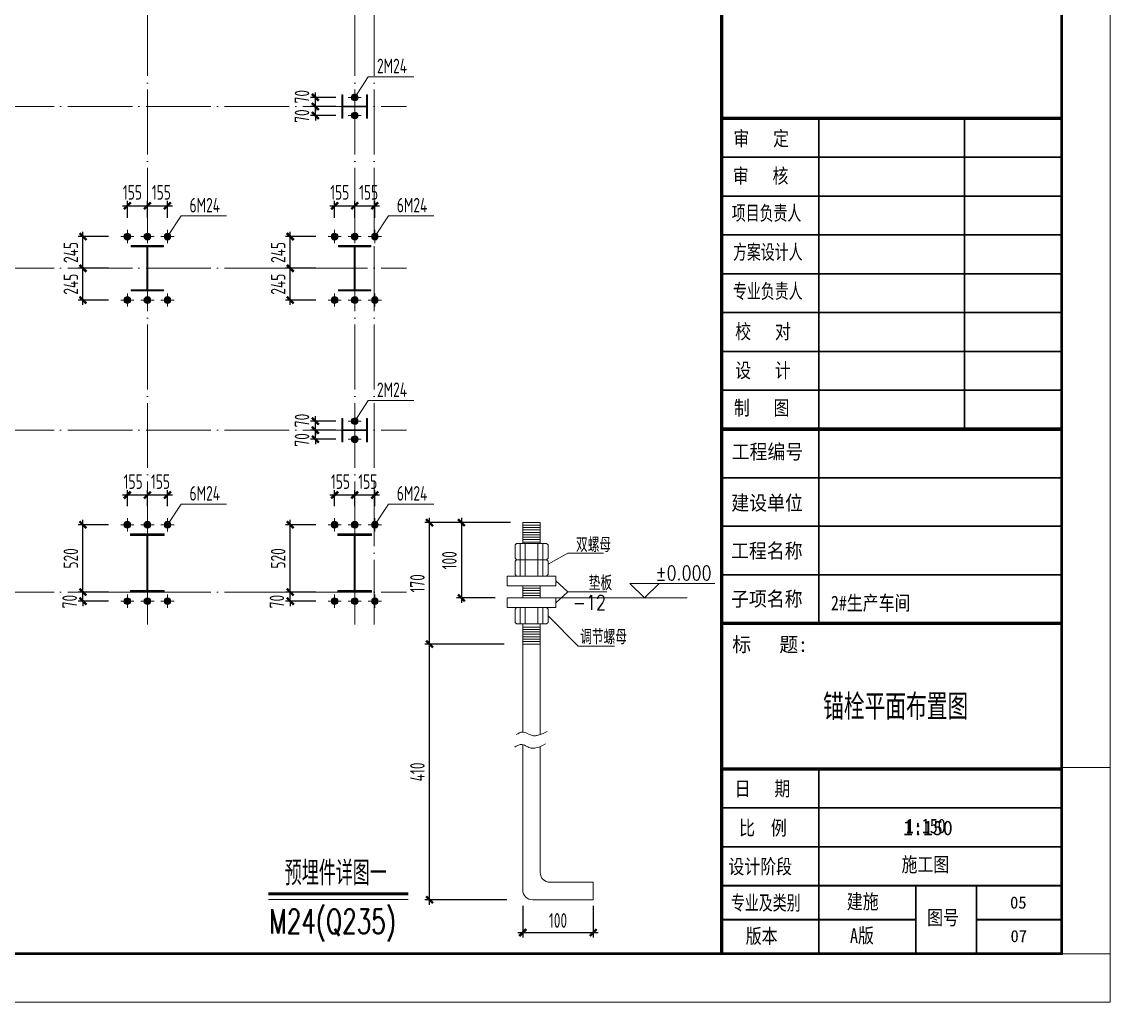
# Model space of a CAD drawing. Header units: millimetres. Extents: x 19781 to 898973, y -947928 to -267362.
# Drawn here: x 392087 to 425693, y -384690 to -354408 of the extents above; entities that cross this region are included whole.
import ezdxf
from ezdxf.enums import TextEntityAlignment as Align

# ---------------------------------------------------------------- set-up
doc = ezdxf.new("R2010")
doc.units = ezdxf.units.MM
doc.header["$LTSCALE"] = 100
doc.header["$PDSIZE"] = -5
doc.linetypes.add('CENTERX2', pattern=[101.599999, 63.5, -12.7, 12.7, -12.7])
doc.linetypes.add('DOTE', pattern=[2.42, 2, -0.2, 0.02, -0.2])
doc.layers.get('0').update_dxf_attribs({"lineweight": 18})
doc.layers.get('Defpoints').update_dxf_attribs({"lineweight": 18})
for name, color, linetype, lineweight in [('10', 7, 'Continuous', 18), ('11000', 4, 'Continuous', 18), ('5图框', 7, 'Continuous', 18), ('BORDER', 7, 'Continuous', 18), ('BZ_标准图框', 7, 'Continuous', 18), ('DIM', 3, 'Continuous', 18), ('DOTE', 1, 'DOTE', 18), ('PUB_DIM', 3, 'Continuous', 18), ('PUB_TEXT', 7, 'Continuous', 18), ('PUB_TITLE', 4, 'Continuous', 18), ('TK(图框线)', 45, 'Continuous', 18), ('图文说明基线', 251, 'Continuous', 18), ('尺寸', 3, 'Continuous', 18), ('数字', 3, 'Continuous', 20), ('轴线', 1, 'CENTERX2', 13), ('钢柱', 4, 'Continuous', 20)]:
    doc.layers.add(name, color=color, linetype=linetype, lineweight=lineweight)
doc.layers.add('VHSoft_barcode', color=7, linetype='Continuous', lineweight=18, plot=False)
doc.styles.add('-宋体', font='')
doc.styles.add('HT', font='', dxfattribs={"width": 0.8})
doc.styles.add('hztxt', font='txt.shx', dxfattribs={"width": 0.7, "bigfont": 'hztxt.shx'})
doc.styles.add('TSSD_REIN', font='tssdeng.shx', dxfattribs={"width": 0.7, "bigfont": 'hztxt.shx'})
doc.styles.get('-宋体').set_extended_font_data('宋体')
doc.styles.get('HT').set_extended_font_data('宋体')
doc.dimstyles.new('TSSD_100_100', dxfattribs={"dimtxt": 300, "dimasz": 100, "dimexe": 100, "dimexo": 250, "dimgap": 100, "dimtad": 1, "dimdec": 0, "dimzin": 0, "dimdsep": 46, "dimtxsty": 'TSSD_REIN', "dimblk": 'ARCHTICK', "dimcen": 0, "dimdle": 100, "dimclrt": 7, "dimadec": 0, "dimazin": 0, "dimtfac": 1, "dimtdec": 0, "dimtix": 1, "dimtmove": 2, "dimatfit": 3, "dimfxl": 1, "dimtolj": 1, "dimtzin": 0, "dimarcsym": 0})
pattern_1 = [(45, (0, 0), (-28.2842712, 28.2842712), []), (45, (0, 10), (-28.2842712, 28.2842712), [])]

# ---------------------------------------------------------------- blocks, each defined once
blk = doc.blocks.new('_ArchTick_0')
at = {"color": 0, "linetype": 'ByBlock'}
blk.add_lwpolyline([(-0.71, -0.71, 0.5, 0.5, 0), (0.71, 0.71, 0.5, 0.5, 0)], format="xyseb", dxfattribs=at)
blk = doc.blocks.new('*X401')
at = {"layer": 'DIM', "color": 0, "lineweight": -2, "ltscale": 100, "transparency": 16777216}
for p, q in [((395346, -369364), (395346, -368874)), ((395966, -369364), (395966, -368874)), ((395196, -369024), (396116, -369024))]:
    blk.add_line(p, q, dxfattribs=at)
at = {"layer": 'DIM', "color": 0, "lineweight": -2, "ltscale": 100, "transparency": 16777216, "xscale": 150, "yscale": 150, "zscale": 150, "rotation": 180}
blk.add_blockref('_ArchTick_0', (395346, -369024), dxfattribs=at)
at = {"layer": 'DIM', "color": 0, "lineweight": -2, "ltscale": 100, "transparency": 16777216, "xscale": 150, "yscale": 150, "zscale": 150}
blk.add_blockref('_ArchTick_0', (395966, -369024), dxfattribs=at)
at = {"layer": 'DIM', "color": 7, "ltscale": 100, "transparency": 16777216, "insert": (395526, -368611), "char_height": 450, "width": 2295, "attachment_point": 5, "style": 'TSSD_REIN'}
blk.add_mtext('155', dxfattribs=at)
blk = doc.blocks.new('_ARCHTICK')
at = {"color": 0, "linetype": 'ByBlock', "const_width": 0.5}
blk.add_lwpolyline([(-0.5, -0.5), (0.5, 0.5)], dxfattribs=at)
blk = doc.blocks.new('*X402')
at = {"layer": 'DIM', "color": 0, "lineweight": -2, "ltscale": 100, "transparency": 16777216}
for p, q in [((395966, -369364), (395966, -368874)), ((396586, -369364), (396586, -368874)), ((395816, -369024), (396736, -369024))]:
    blk.add_line(p, q, dxfattribs=at)
at = {"layer": 'DIM', "color": 0, "lineweight": -2, "ltscale": 100, "transparency": 16777216, "xscale": 150, "yscale": 150, "zscale": 150, "rotation": 180}
blk.add_blockref('_ArchTick_0', (395966, -369024), dxfattribs=at)
at = {"layer": 'DIM', "color": 0, "lineweight": -2, "ltscale": 100, "transparency": 16777216, "xscale": 150, "yscale": 150, "zscale": 150}
blk.add_blockref('_ArchTick_0', (396586, -369024), dxfattribs=at)
at = {"layer": 'DIM', "color": 7, "ltscale": 100, "transparency": 16777216, "insert": (396369, -368611), "char_height": 450, "width": 2295, "attachment_point": 5, "style": 'TSSD_REIN'}
blk.add_mtext('155', dxfattribs=at)
blk = doc.blocks.new('*X403')
at = {"layer": 'DIM', "color": 0, "lineweight": -2, "ltscale": 100, "transparency": 16777216}
for p, q in [((394767, -369943), (393827, -369943)), ((393977, -372173), (393977, -369793)), ((394767, -372023), (393827, -372023))]:
    blk.add_line(p, q, dxfattribs=at)
at = {"layer": 'DIM', "color": 0, "lineweight": -2, "ltscale": 100, "transparency": 16777216, "xscale": 150, "yscale": 150, "zscale": 150}
for p, rotation in [((393977, -369943), 90), ((393977, -372023), 270)]:
    blk.add_blockref('_ArchTick_0', p, dxfattribs=dict(at, rotation=rotation))
at = {"layer": 'DIM', "color": 7, "ltscale": 100, "transparency": 16777216, "insert": (393602, -370983), "char_height": 450, "width": 2430, "attachment_point": 5, "rotation": 90, "style": 'TSSD_REIN'}
blk.add_mtext('520', dxfattribs=at)
blk = doc.blocks.new('*X404')
at = {"layer": 'DIM', "color": 0, "lineweight": -2, "ltscale": 100, "transparency": 16777216}
for p, q in [((393977, -372023), (393977, -371873)), ((394767, -372023), (393827, -372023)), ((394767, -372303), (393827, -372303)), ((393977, -372303), (393977, -372023)), ((393977, -372303), (393977, -372453))]:
    blk.add_line(p, q, dxfattribs=at)
at = {"layer": 'DIM', "color": 0, "lineweight": -2, "ltscale": 100, "transparency": 16777216, "xscale": 150, "yscale": 150, "zscale": 150}
for p, rotation in [((393977, -372023), 270), ((393977, -372303), 90)]:
    blk.add_blockref('_ArchTick_0', p, dxfattribs=dict(at, rotation=rotation))
at = {"layer": 'DIM', "color": 7, "ltscale": 100, "transparency": 16777216, "insert": (393565, -372315), "char_height": 450, "width": 1530, "attachment_point": 5, "rotation": 90, "style": 'TSSD_REIN'}
blk.add_mtext('70', dxfattribs=at)
blk = doc.blocks.new('*X413')
at = {"layer": 'DIM', "color": 0, "lineweight": -2, "ltscale": 100, "transparency": 16777216}
for p, q in [((401746, -369364), (401746, -368874)), ((402366, -369364), (402366, -368874)), ((401596, -369024), (402516, -369024))]:
    blk.add_line(p, q, dxfattribs=at)
at = {"layer": 'DIM', "color": 0, "lineweight": -2, "ltscale": 100, "transparency": 16777216, "xscale": 150, "yscale": 150, "zscale": 150, "rotation": 180}
blk.add_blockref('_ArchTick_0', (401746, -369024), dxfattribs=at)
at = {"layer": 'DIM', "color": 0, "lineweight": -2, "ltscale": 100, "transparency": 16777216, "xscale": 150, "yscale": 150, "zscale": 150}
blk.add_blockref('_ArchTick_0', (402366, -369024), dxfattribs=at)
at = {"layer": 'DIM', "color": 7, "ltscale": 100, "transparency": 16777216, "insert": (401926, -368611), "char_height": 450, "width": 2295, "attachment_point": 5, "style": 'TSSD_REIN'}
blk.add_mtext('155', dxfattribs=at)
blk = doc.blocks.new('*X414')
at = {"layer": 'DIM', "color": 0, "lineweight": -2, "ltscale": 100, "transparency": 16777216}
for p, q in [((402366, -369364), (402366, -368874)), ((402986, -369364), (402986, -368874)), ((402216, -369024), (403136, -369024))]:
    blk.add_line(p, q, dxfattribs=at)
at = {"layer": 'DIM', "color": 0, "lineweight": -2, "ltscale": 100, "transparency": 16777216, "xscale": 150, "yscale": 150, "zscale": 150, "rotation": 180}
blk.add_blockref('_ArchTick_0', (402366, -369024), dxfattribs=at)
at = {"layer": 'DIM', "color": 0, "lineweight": -2, "ltscale": 100, "transparency": 16777216, "xscale": 150, "yscale": 150, "zscale": 150}
blk.add_blockref('_ArchTick_0', (402986, -369024), dxfattribs=at)
at = {"layer": 'DIM', "color": 7, "ltscale": 100, "transparency": 16777216, "insert": (402769, -368611), "char_height": 450, "width": 2295, "attachment_point": 5, "style": 'TSSD_REIN'}
blk.add_mtext('155', dxfattribs=at)
blk = doc.blocks.new('*X415')
at = {"layer": 'DIM', "color": 0, "lineweight": -2, "ltscale": 100, "transparency": 16777216}
for p, q in [((401167, -369943), (400227, -369943)), ((400377, -372173), (400377, -369793)), ((401167, -372023), (400227, -372023))]:
    blk.add_line(p, q, dxfattribs=at)
at = {"layer": 'DIM', "color": 0, "lineweight": -2, "ltscale": 100, "transparency": 16777216, "xscale": 150, "yscale": 150, "zscale": 150}
for p, rotation in [((400377, -369943), 90), ((400377, -372023), 270)]:
    blk.add_blockref('_ArchTick_0', p, dxfattribs=dict(at, rotation=rotation))
at = {"layer": 'DIM', "color": 7, "ltscale": 100, "transparency": 16777216, "insert": (400002, -370983), "char_height": 450, "width": 2430, "attachment_point": 5, "rotation": 90, "style": 'TSSD_REIN'}
blk.add_mtext('520', dxfattribs=at)
blk = doc.blocks.new('*X416')
at = {"layer": 'DIM', "color": 0, "lineweight": -2, "ltscale": 100, "transparency": 16777216}
for p, q in [((400377, -372023), (400377, -371873)), ((401167, -372023), (400227, -372023)), ((401167, -372303), (400227, -372303)), ((400377, -372303), (400377, -372023)), ((400377, -372303), (400377, -372453))]:
    blk.add_line(p, q, dxfattribs=at)
at = {"layer": 'DIM', "color": 0, "lineweight": -2, "ltscale": 100, "transparency": 16777216, "xscale": 150, "yscale": 150, "zscale": 150}
for p, rotation in [((400377, -372023), 270), ((400377, -372303), 90)]:
    blk.add_blockref('_ArchTick_0', p, dxfattribs=dict(at, rotation=rotation))
at = {"layer": 'DIM', "color": 7, "ltscale": 100, "transparency": 16777216, "insert": (399965, -372315), "char_height": 450, "width": 1530, "attachment_point": 5, "rotation": 90, "style": 'TSSD_REIN'}
blk.add_mtext('70', dxfattribs=at)
blk = doc.blocks.new('*X429')
at = {"layer": 'DIM', "color": 0, "lineweight": -2, "ltscale": 100, "transparency": 16777216}
for p, q in [((401787, -356743), (401001, -356743)), ((401151, -356743), (401151, -356593)), ((401151, -357023), (401151, -356743)), ((401787, -357023), (401001, -357023)), ((401151, -357023), (401151, -357173))]:
    blk.add_line(p, q, dxfattribs=at)
at = {"layer": 'DIM', "color": 0, "lineweight": -2, "ltscale": 100, "transparency": 16777216, "xscale": 150, "yscale": 150, "zscale": 150}
for p, rotation in [((401151, -356743), 270), ((401151, -357023), 90)]:
    blk.add_blockref('_ArchTick_0', p, dxfattribs=dict(at, rotation=rotation))
at = {"layer": 'DIM', "color": 7, "ltscale": 100, "transparency": 16777216, "insert": (400739, -356722), "char_height": 450, "width": 1530, "attachment_point": 5, "rotation": 90, "style": 'TSSD_REIN'}
blk.add_mtext('70', dxfattribs=at)
blk = doc.blocks.new('*X430')
at = {"layer": 'DIM', "color": 0, "lineweight": -2, "ltscale": 100, "transparency": 16777216}
for p, q in [((401151, -357023), (401151, -356873)), ((401787, -357023), (401001, -357023)), ((401151, -357303), (401151, -357023)), ((401787, -357303), (401001, -357303)), ((401151, -357303), (401151, -357453))]:
    blk.add_line(p, q, dxfattribs=at)
at = {"layer": 'DIM', "color": 0, "lineweight": -2, "ltscale": 100, "transparency": 16777216, "xscale": 150, "yscale": 150, "zscale": 150}
for p, rotation in [((401151, -357023), 270), ((401151, -357303), 90)]:
    blk.add_blockref('_ArchTick_0', p, dxfattribs=dict(at, rotation=rotation))
at = {"layer": 'DIM', "color": 7, "ltscale": 100, "transparency": 16777216, "insert": (400739, -357322), "char_height": 450, "width": 1530, "attachment_point": 5, "rotation": 90, "style": 'TSSD_REIN'}
blk.add_mtext('70', dxfattribs=at)
blk = doc.blocks.new('*X431')
at = {"layer": 'DIM', "color": 0, "lineweight": -2, "ltscale": 100, "transparency": 16777216}
for p, q in [((401151, -366743), (401151, -366593)), ((401787, -366743), (401001, -366743)), ((401151, -367023), (401151, -366743)), ((401787, -367023), (401001, -367023)), ((401151, -367023), (401151, -367173))]:
    blk.add_line(p, q, dxfattribs=at)
at = {"layer": 'DIM', "color": 0, "lineweight": -2, "ltscale": 100, "transparency": 16777216, "xscale": 150, "yscale": 150, "zscale": 150}
for p, rotation in [((401151, -366743), 270), ((401151, -367023), 90)]:
    blk.add_blockref('_ArchTick_0', p, dxfattribs=dict(at, rotation=rotation))
at = {"layer": 'DIM', "color": 7, "ltscale": 100, "transparency": 16777216, "insert": (400739, -366722), "char_height": 450, "width": 1530, "attachment_point": 5, "rotation": 90, "style": 'TSSD_REIN'}
blk.add_mtext('70', dxfattribs=at)
blk = doc.blocks.new('*X432')
at = {"layer": 'DIM', "color": 0, "lineweight": -2, "ltscale": 100, "transparency": 16777216}
for p, q in [((401151, -367023), (401151, -366873)), ((401787, -367023), (401001, -367023)), ((401787, -367303), (401001, -367303)), ((401151, -367303), (401151, -367023)), ((401151, -367303), (401151, -367453))]:
    blk.add_line(p, q, dxfattribs=at)
at = {"layer": 'DIM', "color": 0, "lineweight": -2, "ltscale": 100, "transparency": 16777216, "xscale": 150, "yscale": 150, "zscale": 150}
for p, rotation in [((401151, -367023), 270), ((401151, -367303), 90)]:
    blk.add_blockref('_ArchTick_0', p, dxfattribs=dict(at, rotation=rotation))
at = {"layer": 'DIM', "color": 7, "ltscale": 100, "transparency": 16777216, "insert": (400739, -367322), "char_height": 450, "width": 1530, "attachment_point": 5, "rotation": 90, "style": 'TSSD_REIN'}
blk.add_mtext('70', dxfattribs=at)
blk = doc.blocks.new('*X682')
at = {"layer": 'DIM', "color": 0, "lineweight": -2, "ltscale": 100, "transparency": 16777216}
for p, q in [((395196, -360091), (396116, -360091)), ((395346, -360464), (395346, -359941)), ((395966, -360464), (395966, -359941))]:
    blk.add_line(p, q, dxfattribs=at)
at = {"layer": 'DIM', "color": 0, "lineweight": -2, "ltscale": 100, "transparency": 16777216, "xscale": 150, "yscale": 150, "zscale": 150, "rotation": 180}
blk.add_blockref('_ArchTick_0', (395346, -360091), dxfattribs=at)
at = {"layer": 'DIM', "color": 0, "lineweight": -2, "ltscale": 100, "transparency": 16777216, "xscale": 150, "yscale": 150, "zscale": 150}
blk.add_blockref('_ArchTick_0', (395966, -360091), dxfattribs=at)
at = {"layer": 'DIM', "color": 7, "ltscale": 100, "transparency": 16777216, "insert": (395503, -359678), "char_height": 450, "width": 2295, "attachment_point": 5, "style": 'TSSD_REIN'}
blk.add_mtext('155', dxfattribs=at)
blk = doc.blocks.new('*X683')
at = {"layer": 'DIM', "color": 0, "lineweight": -2, "ltscale": 100, "transparency": 16777216}
for p, q in [((395816, -360091), (396736, -360091)), ((395966, -360464), (395966, -359941)), ((396586, -360464), (396586, -359941))]:
    blk.add_line(p, q, dxfattribs=at)
at = {"layer": 'DIM', "color": 0, "lineweight": -2, "ltscale": 100, "transparency": 16777216, "xscale": 150, "yscale": 150, "zscale": 150, "rotation": 180}
blk.add_blockref('_ArchTick_0', (395966, -360091), dxfattribs=at)
at = {"layer": 'DIM', "color": 0, "lineweight": -2, "ltscale": 100, "transparency": 16777216, "xscale": 150, "yscale": 150, "zscale": 150}
blk.add_blockref('_ArchTick_0', (396586, -360091), dxfattribs=at)
at = {"layer": 'DIM', "color": 7, "ltscale": 100, "transparency": 16777216, "insert": (396396, -359678), "char_height": 450, "width": 2295, "attachment_point": 5, "style": 'TSSD_REIN'}
blk.add_mtext('155', dxfattribs=at)
blk = doc.blocks.new('*X684')
at = {"layer": 'DIM', "color": 0, "lineweight": -2, "ltscale": 100, "transparency": 16777216}
for p, q in [((393977, -363153), (393977, -361873)), ((394767, -362023), (393827, -362023)), ((394767, -363003), (393827, -363003))]:
    blk.add_line(p, q, dxfattribs=at)
at = {"layer": 'DIM', "color": 0, "lineweight": -2, "ltscale": 100, "transparency": 16777216, "xscale": 150, "yscale": 150, "zscale": 150}
for p, rotation in [((393977, -362023), 90), ((393977, -363003), 270)]:
    blk.add_blockref('_ArchTick_0', p, dxfattribs=dict(at, rotation=rotation))
at = {"layer": 'DIM', "color": 7, "ltscale": 100, "transparency": 16777216, "insert": (393602, -362513), "char_height": 450, "width": 2430, "attachment_point": 5, "rotation": 90, "style": 'TSSD_REIN'}
blk.add_mtext('245', dxfattribs=at)
blk = doc.blocks.new('*X685')
at = {"layer": 'DIM', "color": 0, "lineweight": -2, "ltscale": 100, "transparency": 16777216}
for p, q in [((393977, -362173), (393977, -360893)), ((394767, -361043), (393827, -361043)), ((394767, -362023), (393827, -362023))]:
    blk.add_line(p, q, dxfattribs=at)
at = {"layer": 'DIM', "color": 0, "lineweight": -2, "ltscale": 100, "transparency": 16777216, "xscale": 150, "yscale": 150, "zscale": 150}
for p, rotation in [((393977, -361043), 90), ((393977, -362023), 270)]:
    blk.add_blockref('_ArchTick_0', p, dxfattribs=dict(at, rotation=rotation))
at = {"layer": 'DIM', "color": 7, "ltscale": 100, "transparency": 16777216, "insert": (393602, -361533), "char_height": 450, "width": 2430, "attachment_point": 5, "rotation": 90, "style": 'TSSD_REIN'}
blk.add_mtext('245', dxfattribs=at)
blk = doc.blocks.new('*X690')
at = {"layer": 'DIM', "color": 0, "lineweight": -2, "ltscale": 100, "transparency": 16777216}
for p, q in [((401596, -360091), (402516, -360091)), ((401746, -360464), (401746, -359941)), ((402366, -360464), (402366, -359941))]:
    blk.add_line(p, q, dxfattribs=at)
at = {"layer": 'DIM', "color": 0, "lineweight": -2, "ltscale": 100, "transparency": 16777216, "xscale": 150, "yscale": 150, "zscale": 150, "rotation": 180}
blk.add_blockref('_ArchTick_0', (401746, -360091), dxfattribs=at)
at = {"layer": 'DIM', "color": 0, "lineweight": -2, "ltscale": 100, "transparency": 16777216, "xscale": 150, "yscale": 150, "zscale": 150}
blk.add_blockref('_ArchTick_0', (402366, -360091), dxfattribs=at)
at = {"layer": 'DIM', "color": 7, "ltscale": 100, "transparency": 16777216, "insert": (401903, -359678), "char_height": 450, "width": 2295, "attachment_point": 5, "style": 'TSSD_REIN'}
blk.add_mtext('155', dxfattribs=at)
blk = doc.blocks.new('*X691')
at = {"layer": 'DIM', "color": 0, "lineweight": -2, "ltscale": 100, "transparency": 16777216}
for p, q in [((402216, -360091), (403136, -360091)), ((402366, -360464), (402366, -359941)), ((402986, -360464), (402986, -359941))]:
    blk.add_line(p, q, dxfattribs=at)
at = {"layer": 'DIM', "color": 0, "lineweight": -2, "ltscale": 100, "transparency": 16777216, "xscale": 150, "yscale": 150, "zscale": 150, "rotation": 180}
blk.add_blockref('_ArchTick_0', (402366, -360091), dxfattribs=at)
at = {"layer": 'DIM', "color": 0, "lineweight": -2, "ltscale": 100, "transparency": 16777216, "xscale": 150, "yscale": 150, "zscale": 150}
blk.add_blockref('_ArchTick_0', (402986, -360091), dxfattribs=at)
at = {"layer": 'DIM', "color": 7, "ltscale": 100, "transparency": 16777216, "insert": (402796, -359678), "char_height": 450, "width": 2295, "attachment_point": 5, "style": 'TSSD_REIN'}
blk.add_mtext('155', dxfattribs=at)
blk = doc.blocks.new('*X692')
at = {"layer": 'DIM', "color": 0, "lineweight": -2, "ltscale": 100, "transparency": 16777216}
for p, q in [((400377, -363153), (400377, -361873)), ((401167, -362023), (400227, -362023)), ((401167, -363003), (400227, -363003))]:
    blk.add_line(p, q, dxfattribs=at)
at = {"layer": 'DIM', "color": 0, "lineweight": -2, "ltscale": 100, "transparency": 16777216, "xscale": 150, "yscale": 150, "zscale": 150}
for p, rotation in [((400377, -362023), 90), ((400377, -363003), 270)]:
    blk.add_blockref('_ArchTick_0', p, dxfattribs=dict(at, rotation=rotation))
at = {"layer": 'DIM', "color": 7, "ltscale": 100, "transparency": 16777216, "insert": (400002, -362513), "char_height": 450, "width": 2430, "attachment_point": 5, "rotation": 90, "style": 'TSSD_REIN'}
blk.add_mtext('245', dxfattribs=at)
blk = doc.blocks.new('*X693')
at = {"layer": 'DIM', "color": 0, "lineweight": -2, "ltscale": 100, "transparency": 16777216}
for p, q in [((400377, -362173), (400377, -360893)), ((401167, -361043), (400227, -361043)), ((401167, -362023), (400227, -362023))]:
    blk.add_line(p, q, dxfattribs=at)
at = {"layer": 'DIM', "color": 0, "lineweight": -2, "ltscale": 100, "transparency": 16777216, "xscale": 150, "yscale": 150, "zscale": 150}
for p, rotation in [((400377, -361043), 90), ((400377, -362023), 270)]:
    blk.add_blockref('_ArchTick_0', p, dxfattribs=dict(at, rotation=rotation))
at = {"layer": 'DIM', "color": 7, "ltscale": 100, "transparency": 16777216, "insert": (400002, -361533), "char_height": 450, "width": 2430, "attachment_point": 5, "rotation": 90, "style": 'TSSD_REIN'}
blk.add_mtext('245', dxfattribs=at)
blk = doc.blocks.new('*X909')
at = {"layer": 'DIM', "color": 0, "lineweight": -2, "transparency": 16777216}
for p, q in [((406994, -369877), (405513, -369877)), ((405663, -369727), (405663, -372352)), ((406701, -372202), (405513, -372202))]:
    blk.add_line(p, q, dxfattribs=at)
at = {"layer": 'DIM', "color": 0, "lineweight": -2, "transparency": 16777216, "xscale": 150, "yscale": 150, "zscale": 150}
for p, rotation in [((405663, -369877), 90), ((405663, -372202), 270)]:
    blk.add_blockref('_ArchTick_0', p, dxfattribs=dict(at, rotation=rotation))
at = {"layer": 'DIM', "color": 7, "transparency": 16777216, "insert": (405288, -371040), "char_height": 450, "width": 2295, "attachment_point": 5, "rotation": 90, "style": 'TSSD_REIN'}
blk.add_mtext('100', dxfattribs=at)
blk = doc.blocks.new('*X910')
at = {"layer": 'DIM', "color": 0, "lineweight": -2, "transparency": 16777216}
for p, q in [((407181, -369877), (404527, -369877)), ((404677, -373777), (404677, -369727)), ((404856, -373627), (404527, -373627))]:
    blk.add_line(p, q, dxfattribs=at)
at = {"layer": 'DIM', "color": 0, "lineweight": -2, "transparency": 16777216, "xscale": 150, "yscale": 150, "zscale": 150}
for p, rotation in [((404677, -369877), 90), ((404677, -373627), 270)]:
    blk.add_blockref('_ArchTick_0', p, dxfattribs=dict(at, rotation=rotation))
at = {"layer": 'DIM', "color": 7, "transparency": 16777216, "insert": (404302, -371752), "char_height": 450, "width": 2295, "attachment_point": 5, "rotation": 90, "style": 'TSSD_REIN'}
blk.add_mtext('170', dxfattribs=at)
blk = doc.blocks.new('*X911')
at = {"layer": 'DIM', "color": 0, "lineweight": -2, "transparency": 16777216}
for p, q in [((407556, -381708), (407556, -382689)), ((409731, -381708), (409731, -382689)), ((407406, -382539), (409881, -382539))]:
    blk.add_line(p, q, dxfattribs=at)
at = {"layer": 'DIM', "color": 0, "lineweight": -2, "transparency": 16777216, "xscale": 150, "yscale": 150, "zscale": 150, "rotation": 180}
blk.add_blockref('_ArchTick_0', (407556, -382539), dxfattribs=at)
at = {"layer": 'DIM', "color": 0, "lineweight": -2, "transparency": 16777216, "xscale": 150, "yscale": 150, "zscale": 150}
blk.add_blockref('_ArchTick_0', (409731, -382539), dxfattribs=at)
at = {"layer": 'DIM', "color": 7, "transparency": 16777216, "insert": (408644, -382164), "char_height": 450, "width": 2295, "attachment_point": 5, "style": 'TSSD_REIN'}
blk.add_mtext('100', dxfattribs=at)
blk = doc.blocks.new('*X912')
at = {"layer": 'DIM', "color": 0, "lineweight": -2, "transparency": 16777216}
for p, q in [((406980, -373627), (404527, -373627)), ((404677, -381677), (404677, -373477)), ((407065, -381527), (404527, -381527))]:
    blk.add_line(p, q, dxfattribs=at)
at = {"layer": 'DIM', "color": 0, "lineweight": -2, "transparency": 16777216, "xscale": 150, "yscale": 150, "zscale": 150}
for p, rotation in [((404677, -373627), 90), ((404677, -381527), 270)]:
    blk.add_blockref('_ArchTick_0', p, dxfattribs=dict(at, rotation=rotation))
at = {"layer": 'DIM', "color": 7, "transparency": 16777216, "insert": (404302, -377577), "char_height": 450, "width": 2430, "attachment_point": 5, "rotation": 90, "style": 'TSSD_REIN'}
blk.add_mtext('410', dxfattribs=at)

msp = doc.modelspace()

# ---------------------------------------------------------------- hatches: boundary and pattern name
h = msp.add_hatch(color=256)
edge = h.paths.add_edge_path(flags=0)
edge.add_arc((402366, -356743), 104, 0, 360)
h = msp.add_hatch(color=256)
edge = h.paths.add_edge_path(flags=0)
edge.add_arc((402366, -357303), 104, 0, 360)
h = msp.add_hatch(color=256)
edge = h.paths.add_edge_path(flags=0)
edge.add_arc((395346, -361043), 104, 0, 360)
h = msp.add_hatch(color=256)
edge = h.paths.add_edge_path(flags=0)
edge.add_arc((395966, -361043), 104, 0, 360)
h = msp.add_hatch(color=256)
edge = h.paths.add_edge_path(flags=0)
edge.add_arc((396586, -361043), 104, 0, 360)
h = msp.add_hatch(color=256)
edge = h.paths.add_edge_path(flags=0)
edge.add_arc((401746, -361043), 104, 0, 360)
h = msp.add_hatch(color=256)
edge = h.paths.add_edge_path(flags=0)
edge.add_arc((402366, -361043), 104, 0, 360)
h = msp.add_hatch(color=256)
edge = h.paths.add_edge_path(flags=0)
edge.add_arc((402986, -361043), 104, 0, 360)
h = msp.add_hatch(color=256)
edge = h.paths.add_edge_path(flags=0)
edge.add_arc((395346, -363003), 104, 0, 360)
h = msp.add_hatch(color=256)
edge = h.paths.add_edge_path(flags=0)
edge.add_arc((395966, -363003), 104, 0, 360)
h = msp.add_hatch(color=256)
edge = h.paths.add_edge_path(flags=0)
edge.add_arc((396586, -363003), 104, 0, 360)
h = msp.add_hatch(color=256)
edge = h.paths.add_edge_path(flags=0)
edge.add_arc((401746, -363003), 104, 0, 360)
h = msp.add_hatch(color=256)
edge = h.paths.add_edge_path(flags=0)
edge.add_arc((402366, -363003), 104, 0, 360)
h = msp.add_hatch(color=256)
edge = h.paths.add_edge_path(flags=0)
edge.add_arc((402986, -363003), 104, 0, 360)
h = msp.add_hatch(color=256)
edge = h.paths.add_edge_path(flags=0)
edge.add_arc((402366, -366743), 104, 0, 360)
h = msp.add_hatch(color=256)
edge = h.paths.add_edge_path(flags=0)
edge.add_arc((402366, -367303), 104, 0, 360)
h = msp.add_hatch(color=256)
edge = h.paths.add_edge_path(flags=0)
edge.add_arc((395346, -369943), 104, 0, 360)
h = msp.add_hatch(color=256)
edge = h.paths.add_edge_path(flags=0)
edge.add_arc((395966, -369943), 104, 0, 360)
h = msp.add_hatch(color=256)
edge = h.paths.add_edge_path(flags=0)
edge.add_arc((396586, -369943), 104, 0, 360)
h = msp.add_hatch(color=256)
edge = h.paths.add_edge_path(flags=0)
edge.add_arc((401746, -369943), 104, 0, 360)
h = msp.add_hatch(color=256)
edge = h.paths.add_edge_path(flags=0)
edge.add_arc((402366, -369943), 104, 0, 360)
h = msp.add_hatch(color=256)
edge = h.paths.add_edge_path(flags=0)
edge.add_arc((402986, -369943), 104, 0, 360)
h = msp.add_hatch(color=256)
edge = h.paths.add_edge_path(flags=0)
edge.add_arc((395346, -372303), 104, 0, 360)
h = msp.add_hatch(color=256)
edge = h.paths.add_edge_path(flags=0)
edge.add_arc((395966, -372303), 104, 0, 360)
h = msp.add_hatch(color=256)
edge = h.paths.add_edge_path(flags=0)
edge.add_arc((396586, -372303), 104, 0, 360)
h = msp.add_hatch(color=256)
edge = h.paths.add_edge_path(flags=0)
edge.add_arc((401746, -372303), 104, 0, 360)
h = msp.add_hatch(color=256)
edge = h.paths.add_edge_path(flags=0)
edge.add_arc((402366, -372303), 104, 0, 360)
h = msp.add_hatch(color=256)
edge = h.paths.add_edge_path(flags=0)
edge.add_arc((402986, -372303), 104, 0, 360)
at = {"layer": '10', "ltscale": 100}
h = msp.add_hatch(dxfattribs=at)
h.set_pattern_fill('金属', color=256, style=0, pattern_type=0)
h.set_pattern_definition(pattern_1)
h.paths.add_polyline_path([(402734, -357035), (402734, -357383), (402766, -357383), (402766, -356663), (402734, -356663), (402734, -357011), (401998, -357011), (401998, -356663), (401966, -356663), (401966, -357383), (401998, -357383), (401998, -357035)], flags=0)
h = msp.add_hatch(dxfattribs=at)
h.set_pattern_fill('金属', color=256, style=0, pattern_type=0)
h.set_pattern_definition(pattern_1)
h.paths.add_polyline_path([(395982, -361363), (396466, -361363), (396466, -361323), (395466, -361323), (395466, -361363), (395950, -361363), (395950, -362683), (395466, -362683), (395466, -362723), (396466, -362723), (396466, -362683), (395982, -362683)], flags=0)
h = msp.add_hatch(dxfattribs=at)
h.set_pattern_fill('金属', color=256, style=0, pattern_type=0)
h.set_pattern_definition(pattern_1)
h.paths.add_polyline_path([(402382, -361363), (402866, -361363), (402866, -361323), (401866, -361323), (401866, -361363), (402350, -361363), (402350, -362683), (401866, -362683), (401866, -362723), (402866, -362723), (402866, -362683), (402382, -362683)], flags=0)
h = msp.add_hatch(dxfattribs=at)
h.set_pattern_fill('金属', color=256, style=0, pattern_type=0)
h.set_pattern_definition(pattern_1)
h.paths.add_polyline_path([(402734, -367035), (402734, -367383), (402766, -367383), (402766, -366663), (402734, -366663), (402734, -367011), (401998, -367011), (401998, -366663), (401966, -366663), (401966, -367383), (401998, -367383), (401998, -367035)], flags=0)
h = msp.add_hatch(dxfattribs=at)
h.set_pattern_fill('金属', color=256, style=0, pattern_type=0)
h.set_pattern_definition(pattern_1)
h.paths.add_polyline_path([(395982, -370271), (396486, -370271), (396486, -370223), (395446, -370223), (395446, -370271), (395950, -370271), (395950, -371975), (395446, -371975), (395446, -372023), (396486, -372023), (396486, -371975), (395982, -371975)], flags=0)
h = msp.add_hatch(dxfattribs=at)
h.set_pattern_fill('金属', color=256, style=0, pattern_type=0)
h.set_pattern_definition(pattern_1)
h.paths.add_polyline_path([(402382, -370271), (402886, -370271), (402886, -370223), (401846, -370223), (401846, -370271), (402350, -370271), (402350, -371975), (401846, -371975), (401846, -372023), (402886, -372023), (402886, -371975), (402382, -371975)], flags=0)

# ---------------------------------------------------------------- linework, layer by layer
for p, q in [((408096, -369877.42), (407556, -369877.42)), ((407556, -369877.42), (407556, -370520.75)), ((408096, -369952.42), (407556, -369952.42)), ((408096, -369877.42), (408096, -370520.75)), ((408096, -370027.42), (407556, -370027.42)), ((408096, -370102.42), (407556, -370102.42)), ((408096, -370177.42), (407556, -370177.42)), ((408096, -370252.42), (407556, -370252.42)), ((408096, -370327.42), (407556, -370327.42)), ((407362.02, -370520.75), (407317.02, -370565.75)), ((407317.02, -370979.08), (407317.02, -370565.75)), ((407362.02, -370520.75), (408289.98, -370520.75)), ((407472.72, -370520.75), (407472.72, -371024.08)), ((408096, -370402.42), (407556, -370402.42)), ((408096, -370477.42), (407556, -370477.42)), ((407628.42, -370520.75), (407628.42, -371024.08)), ((408023.58, -370520.75), (408023.58, -371024.08)), ((408179.28, -370520.75), (408179.28, -371024.08)), ((408289.98, -370520.75), (408334.98, -370565.75)), ((408334.98, -370565.75), (408334.98, -370979.08)), ((407317.02, -370979.08), (407362.02, -371024.08)), ((408334.98, -370979.08), (408289.98, -371024.08)), ((407362.02, -371024.08), (407317.02, -371069.08)), ((407317.02, -371482.42), (407317.02, -371069.08)), ((408289.98, -371024.08), (407362.02, -371024.08)), ((407362.02, -371024.08), (408289.98, -371024.08)), ((407472.72, -371024.08), (407472.72, -371527.42)), ((407628.42, -371024.08), (407628.42, -371527.42)), ((408023.58, -371024.08), (408023.58, -371527.42)), ((408179.28, -371024.08), (408179.28, -371527.42)), ((408289.98, -371024.08), (408334.98, -371069.08)), ((408334.98, -371069.08), (408334.98, -371482.42)), ((407076, -371527.42), (407076, -371827.42)), ((408576, -371527.42), (407076, -371527.42)), ((407317.02, -371482.42), (407362.02, -371527.42)), ((408289.98, -371527.42), (407362.02, -371527.42)), ((408334.98, -371482.42), (408289.98, -371527.42)), ((408576, -371527.42), (408576, -371827.42)), ((408576, -371827.42), (407076, -371827.42)), ((407556, -372202.42), (407556, -371827.42)), ((407556, -371902.42), (408096, -371902.42)), ((407556, -371977.42), (408096, -371977.42)), ((408096, -372202.42), (408096, -371827.42)), ((407076, -372502.42), (407076, -372202.42)), ((407076, -372202.42), (408576, -372202.42)), ((407556, -372052.42), (408096, -372052.42)), ((407556, -372127.42), (408096, -372127.42)), ((408576, -372502.42), (408576, -372202.42)), ((408576, -372502.42), (407076, -372502.42)), ((407317.02, -372547.42), (407362.02, -372502.42)), ((407317.02, -372547.42), (407317.02, -372960.76)), ((408289.98, -372502.42), (407362.02, -372502.42)), ((407472.72, -373005.76), (407472.72, -372502.42)), ((407628.42, -373005.76), (407628.42, -372502.42)), ((408023.58, -373005.76), (408023.58, -372502.42)), ((408179.28, -373005.76), (408179.28, -372502.42)), ((408334.98, -372547.42), (408289.98, -372502.42)), ((408334.98, -372960.76), (408334.98, -372547.42)), ((407362.02, -373005.76), (407317.02, -372960.76)), ((407362.02, -373005.76), (408289.98, -373005.76)), ((408289.98, -373005.76), (407362.02, -373005.76)), ((407556, -373005.76), (407556, -376346.31)), ((408096, -373005.76), (408096, -376425.28)), ((408289.98, -373005.76), (408334.98, -372960.76)), ((408096, -373102.42), (407556, -373102.42)), ((408096, -373177.42), (407556, -373177.42)), ((408096, -373252.42), (407556, -373252.42)), ((408096, -373327.42), (407556, -373327.42)), ((408096, -373402.42), (407556, -373402.42)), ((408096, -373477.42), (407556, -373477.42)), ((408096, -373552.42), (407556, -373552.42)), ((408096, -373627.42), (407556, -373627.42)), ((407556, -376738.02), (407556, -381226.58)), ((408096, -376792.08), (408096, -380686.58)), ((408396, -380986.58), (409731.22, -380986.58)), ((409731.22, -380986.58), (409731.22, -381526.58)), ((409731.22, -381526.58), (407856, -381526.58))]:
    msp.add_line(p, q)
for points in [[(408306.02, -376328.67), (408185.08, -376388.3), (408124.73, -376414.35), (408064.51, -376435.89), (408004.49, -376451.4), (407974.56, -376456.43), (407944.7, -376459.38), (407914.9, -376460.08), (407885.18, -376458.34), (407855.55, -376453.95), (407826, -376446.75), (407790.42, -376434.31), (407754.98, -376418.92), (407684.47, -376385.15), (407649.4, -376369.65), (407614.43, -376357.03), (407579.58, -376348.74), (407544.82, -376346.22), (407520.82, -376348.46), (407496.86, -376353.74), (407472.94, -376361.62), (407449.05, -376371.67), (407401.33, -376396.51), (407353.65, -376424.83)], [(408260.43, -376713.29), (408139.49, -376772.92), (408079.13, -376798.97), (408018.92, -376820.51), (407958.89, -376836.02), (407928.97, -376841.05), (407899.1, -376844), (407869.31, -376844.7), (407839.59, -376842.96), (407809.96, -376838.57), (407780.41, -376831.37), (407744.83, -376818.93), (407709.39, -376803.54), (407638.88, -376769.76), (407603.8, -376754.27), (407568.84, -376741.65), (407533.98, -376733.36), (407499.23, -376730.83), (407475.23, -376733.08), (407451.27, -376738.36), (407427.35, -376746.24), (407403.46, -376756.28), (407355.73, -376781.13), (407308.06, -376809.45)]]:
    msp.add_lwpolyline(points)
for centre in [(408396, -380686.58), (407856, -381226.58)]:
    msp.add_arc(centre, 300, 180, 270)
at = {"layer": '11000'}
for centre in [(402366, -356743), (402366, -357303), (395346, -361043), (395966, -361043), (396586, -361043), (401746, -361043), (402366, -361043), (402986, -361043), (395346, -363003), (395966, -363003), (396586, -363003), (401746, -363003), (402366, -363003), (402986, -363003), (402366, -366743), (402366, -367303), (395346, -369943), (395966, -369943), (396586, -369943), (401746, -369943), (402366, -369943), (402986, -369943), (395346, -372303), (395966, -372303), (396586, -372303), (401746, -372303), (402366, -372303), (402986, -372303)]:
    msp.add_circle(centre, 104, dxfattribs=at)
at = {"layer": 'BORDER'}
msp.add_lwpolyline([(292042.79, -384690.47), (292042.79, -321690.47), (425692.79, -321690.47), (425692.79, -384690.47)], close=True, dxfattribs=at)
msp.add_lwpolyline([(295792.79, -383190.47, 75, 75, 0), (295792.79, -323190.47, 75, 75, 0), (424192.79, -323190.47, 75, 75, 0), (424192.79, -383190.47, 75, 75, 0)], format="xyseb", close=True, dxfattribs=at)
at = {"layer": 'BZ_标准图框'}
for points in [[(413692.79, -383190.47, 105, 105, 0), (413692.79, -323190.47, 105, 105, 0)], [(413692.79, -357390.47, 105, 105, 0), (424192.79, -357390.47, 105, 105, 0)], [(416692.79, -372990.47, 52.5, 52.5, 0), (416692.79, -357390.47, 52.5, 52.5, 0)], [(421192.79, -366991.72, 52.5, 52.5, 0), (421192.79, -357390.47, 52.5, 52.5, 0)], [(413692.79, -358590.47, 52.5, 52.5, 0), (424192.79, -358590.47, 52.5, 52.5, 0)], [(413692.79, -359790.47, 52.5, 52.5, 0), (424192.79, -359790.47, 52.5, 52.5, 0)], [(413692.79, -360990.47, 52.5, 52.5, 0), (424192.79, -360990.47, 52.5, 52.5, 0)], [(413692.79, -362190.47, 52.5, 52.5, 0), (424192.79, -362190.47, 52.5, 52.5, 0)], [(413692.79, -363390.47, 52.5, 52.5, 0), (424192.79, -363390.47, 52.5, 52.5, 0)], [(413692.79, -364590.47, 52.5, 52.5, 0), (424192.79, -364590.47, 52.5, 52.5, 0)], [(413692.79, -365790.47, 52.5, 52.5, 0), (424192.79, -365790.47, 52.5, 52.5, 0)], [(413692.79, -365790.47, 52.5, 52.5, 0), (424192.79, -365790.47, 52.5, 52.5, 0)], [(413692.79, -366990.47, 105, 105, 0), (424192.79, -366990.47, 105, 105, 0)], [(413692.79, -368490.47, 52.5, 52.5, 0), (424192.79, -368490.47, 52.5, 52.5, 0)], [(413692.79, -369990.47, 52.5, 52.5, 0), (424192.79, -369990.47, 52.5, 52.5, 0)], [(413692.79, -371490.47, 52.5, 52.5, 0), (424192.79, -371490.47, 52.5, 52.5, 0)], [(413692.79, -372990.47, 105, 105, 0), (424192.79, -372990.47, 105, 105, 0)], [(413692.79, -377490.47, 105, 105, 0), (424192.79, -377490.47, 105, 105, 0)], [(416692.79, -381090.47, 52.5, 52.5, 0), (416692.79, -377490.47, 52.5, 52.5, 0)], [(413692.79, -378690.47, 52.5, 52.5, 0), (424192.79, -378690.47, 52.5, 52.5, 0)], [(413692.79, -379890.47, 52.5, 52.5, 0), (424192.79, -379890.47, 52.5, 52.5, 0)], [(413692.79, -381090.47, 52.5, 52.5, 0), (424192.79, -381090.47, 52.5, 52.5, 0)], [(413692.79, -381090.47, 52.5, 52.5, 0), (424192.79, -381090.47, 52.5, 52.5, 0)], [(416692.79, -383190.47, 52.5, 52.5, 0), (416692.79, -381090.47, 52.5, 52.5, 0)], [(419692.79, -383190.47, 52.5, 52.5, 0), (419692.79, -381090.47, 52.5, 52.5, 0)], [(421567.79, -383190.47, 52.5, 52.5, 0), (421567.79, -381090.47, 52.5, 52.5, 0)], [(413692.79, -382140.47, 52.5, 52.5, 0), (419692.79, -382140.47, 52.5, 52.5, 0)], [(421567.79, -382140.47, 52.5, 52.5, 0), (424192.79, -382140.47, 52.5, 52.5, 0)]]:
    msp.add_lwpolyline(points, format="xyseb", dxfattribs=at)
at = {"layer": 'Defpoints', "color": 0, "linetype": 'ByBlock'}
for p in [(407556, -369877.42), (408096, -369877.42), (407556, -381226.58), (409731.22, -381226.58)]:
    msp.add_point(p, dxfattribs=at)
at = {"layer": 'DOTE', "linetype": 'DOTE', "ltscale": 10}
for p, q in [((395966, -373023), (395966, -331023)), ((402366, -373023), (402366, -331023)), ((402966, -373023), (402966, -331023)), ((303966, -357023), (403966, -357023)), ((303966, -362023), (403966, -362023)), ((303966, -367023), (403966, -367023)), ((303966, -372023), (403966, -372023))]:
    msp.add_line(p, q, dxfattribs=at)
at = {"layer": 'PUB_DIM', "color": 3, "linetype": 'Continuous'}
for p, q in [((411315.31, -372202.42), (410865.31, -371752.42)), ((410865.31, -371752.42), (413481.97, -371752.42)), ((411765.31, -371752.42), (411315.31, -372202.42))]:
    msp.add_line(p, q, dxfattribs=at)
at = {"layer": 'PUB_DIM', "color": 3}
msp.add_line((408576, -372202.42), (412633.94, -372202.42), dxfattribs=at)
at = {"layer": 'PUB_TEXT', "color": 3, "linetype": 'Continuous'}
msp.add_line((412539.94, -372202.42), (410330.44, -372202.42), dxfattribs=at)
at = {"layer": 'VHSoft_barcode'}
msp.add_lwpolyline([(424192.79, -383190.47), (424192.79, -377440.48), (425692.79, -377440.48), (425692.79, -383190.47)], close=True, dxfattribs=at)
at = {"layer": '图文说明基线'}
msp.add_lwpolyline([(399703.81, -381339.38, 95.29, 95.29, 0), (404020.99, -381339.38, 95.29, 95.29, 0)], format="xyseb", dxfattribs=at)
msp.add_lwpolyline([(399703.81, -381512.82), (404020.99, -381512.82)], dxfattribs=at)
at = {"layer": '尺寸'}
for p, q in [((408334.98, -371162.6), (408945.25, -370821.83)), ((408945.25, -370821.83), (410046.53, -370821.83)), ((408576, -371677.42), (408945.25, -372018.19)), ((408576, -372358.95), (408945.25, -372018.19)), ((408945.25, -372018.19), (410149.63, -372018.19)), ((408334.98, -372754.09), (409263.55, -373696.06)), ((409263.55, -373696.06), (410390.09, -373696.06))]:
    msp.add_line(p, q, dxfattribs=at)
at = {"layer": '数字', "ltscale": 100}
for p, q in [((402366, -356743), (402784.43, -356104.58)), ((402784.43, -356104.58), (404191.49, -356104.58)), ((396586, -361043), (397004.43, -360404.58)), ((397004.43, -360404.58), (398411.49, -360404.58)), ((402986, -361043), (403404.43, -360404.58)), ((403404.43, -360404.58), (404811.49, -360404.58)), ((402366, -366743), (402784.43, -366104.58)), ((402784.43, -366104.58), (404191.49, -366104.58)), ((396586, -369943), (397004.43, -369304.58)), ((397004.43, -369304.58), (398411.49, -369304.58)), ((402986, -369943), (403404.43, -369304.58)), ((403404.43, -369304.58), (404811.49, -369304.58))]:
    msp.add_line(p, q, dxfattribs=at)
at = {"layer": '轴线'}
for p, q in [((402366, -356539), (402366, -356947)), ((402570, -356743), (402162, -356743)), ((402366, -357507), (402366, -357099)), ((402570, -357303), (402162, -357303)), ((395346, -360839), (395346, -361247)), ((395966, -360839), (395966, -361247)), ((396586, -360839), (396586, -361247)), ((401746, -360839), (401746, -361247)), ((402366, -360839), (402366, -361247)), ((402986, -360839), (402986, -361247)), ((395142, -361043), (395550, -361043)), ((396170, -361043), (395762, -361043)), ((396790, -361043), (396382, -361043)), ((401542, -361043), (401950, -361043)), ((402570, -361043), (402162, -361043)), ((403190, -361043), (402782, -361043)), ((395346, -363207), (395346, -362799)), ((395966, -363207), (395966, -362799)), ((396586, -363207), (396586, -362799)), ((401746, -363207), (401746, -362799)), ((402366, -363207), (402366, -362799)), ((402986, -363207), (402986, -362799)), ((395142, -363003), (395550, -363003)), ((396170, -363003), (395762, -363003)), ((396790, -363003), (396382, -363003)), ((401542, -363003), (401950, -363003)), ((402570, -363003), (402162, -363003)), ((403190, -363003), (402782, -363003)), ((402366, -366539), (402366, -366947)), ((402570, -366743), (402162, -366743)), ((402570, -367303), (402162, -367303)), ((402366, -367507), (402366, -367099)), ((395142, -369943), (395550, -369943)), ((395346, -369739), (395346, -370147)), ((396170, -369943), (395762, -369943)), ((395966, -369739), (395966, -370147)), ((396790, -369943), (396382, -369943)), ((396586, -369739), (396586, -370147)), ((401542, -369943), (401950, -369943)), ((401746, -369739), (401746, -370147)), ((402570, -369943), (402162, -369943)), ((402366, -369739), (402366, -370147)), ((403190, -369943), (402782, -369943)), ((402986, -369739), (402986, -370147)), ((395142, -372303), (395550, -372303)), ((395346, -372099), (395346, -372507)), ((396170, -372303), (395762, -372303)), ((395966, -372099), (395966, -372507)), ((396790, -372303), (396382, -372303)), ((396586, -372099), (396586, -372507)), ((401542, -372303), (401950, -372303)), ((401746, -372099), (401746, -372507)), ((402570, -372303), (402162, -372303)), ((402366, -372099), (402366, -372507)), ((403190, -372303), (402782, -372303)), ((402986, -372099), (402986, -372507))]:
    msp.add_line(p, q, dxfattribs=at)
at = {"layer": '钢柱', "ltscale": 100}
for points in [[(402734, -357035), (402734, -357383), (402766, -357383), (402766, -356663), (402734, -356663), (402734, -357011), (401998, -357011), (401998, -356663), (401966, -356663), (401966, -357383), (401998, -357383), (401998, -357035)], [(395982, -361363), (396466, -361363), (396466, -361323), (395466, -361323), (395466, -361363), (395950, -361363), (395950, -362683), (395466, -362683), (395466, -362723), (396466, -362723), (396466, -362683), (395982, -362683)], [(402382, -361363), (402866, -361363), (402866, -361323), (401866, -361323), (401866, -361363), (402350, -361363), (402350, -362683), (401866, -362683), (401866, -362723), (402866, -362723), (402866, -362683), (402382, -362683)], [(402734, -367035), (402734, -367383), (402766, -367383), (402766, -366663), (402734, -366663), (402734, -367011), (401998, -367011), (401998, -366663), (401966, -366663), (401966, -367383), (401998, -367383), (401998, -367035)], [(395982, -370271), (396486, -370271), (396486, -370223), (395446, -370223), (395446, -370271), (395950, -370271), (395950, -371975), (395446, -371975), (395446, -372023), (396486, -372023), (396486, -371975), (395982, -371975)], [(402382, -370271), (402886, -370271), (402886, -370223), (401846, -370223), (401846, -370271), (402350, -370271), (402350, -371975), (401846, -371975), (401846, -372023), (402886, -372023), (402886, -371975), (402382, -371975)]]:
    msp.add_lwpolyline(points, close=True, dxfattribs=at)

# ---------------------------------------------------------------- texts
at = {"layer": '5图框', "style": 'hztxt', "width": 0.7}
for s, p in [('预埋件详图一', (400207.77, -381078.41)), ('M24(Q235)', (399728.2, -382567.5))]:
    msp.add_text(s, height=750, dxfattribs=at).set_placement(p)
at = {"layer": 'BZ_标准图框', "style": 'HT'}
for s, width, p in [('项目负责人', 0.7, (414006.98, -360539.57)), ('方案设计人', 0.7, (414047.03, -361743.75)), ('专业负责人', 0.7, (414045.15, -362953.5)), ('工程编号', 0.9, (414005.76, -367912.74)), ('建设单位', 0.9, (413994.74, -369493.35)), ('工程名称', 0.9, (413984.44, -370972.24)), ('子项名称', 0.9, (413984.44, -372458.83)), ('设计阶段', 0.8, (413904.73, -380724.57)), ('专业及类别', 0.7, (413982.13, -381843.94)), ('图号', 0.8, (420039.07, -382297.52))]:
    msp.add_text(s, height=450, dxfattribs=dict(at, width=width)).set_placement(p)
at = {"layer": 'BZ_标准图框', "char_height": 450, "attachment_point": 7, "style": 'HT'}
for s, insert, width in [('审   定', (414060.86, -358289.95), 2583), ('审   核', (414041.19, -359443.09), 2589), ('校   对', (414115.31, -364251.2), 2622), ('设   计', (414113.12, -365451.22), 2613), ('制   图', (414072.61, -366607.45), 2589), ('{\\W0.95;标   题:}', (414021.72, -373916.34), 3423.5625), ('日   期', (414097.08, -378368.22), 2475), ('比  例', (414233.34, -379580.53), 2127), ('版本 ', (414439.43, -382922.59), 1503)]:
    msp.add_mtext(s, dxfattribs=dict(at, insert=insert, width=width))
at = {"layer": 'PUB_DIM', "color": 2, "linetype": 'Continuous', "style": 'hztxt', "width": 0.8}
for s, p in [('双螺母', (409198.92, -370787.93)), ('垫板', (409593.97, -371966.93)), ('-12', (409103.28, -372570.23)), ('调节螺母', (409330.39, -373633.23))]:
    msp.add_text(s, height=450, dxfattribs=at).set_placement(p)
msp.add_text('%%P0.000', height=450, dxfattribs=at).set_placement((412519.19, -371432.36), align=Align.MIDDLE_CENTER)
at = {"layer": 'PUB_TITLE', "color": 150, "style": 'TSSD_REIN', "width": 0.8}
msp.add_text('锚栓平面布置图', height=800.04, dxfattribs=at).set_placement((419067.8, -375968.26), align=Align.CENTER)
at = {"layer": 'TK(图框线)', "style": 'HT', "width": 0.8}
for s, p in [('2#生产车间', (417070.1, -372583.66)), ('1:150', (419386.9, -379469.64)), ('施工图', (419248.97, -380658.89)), ('建施', (417560.22, -381806.13)), ('A版', (417659.24, -382856.36))]:
    msp.add_text(s, height=450, dxfattribs=at).set_placement(p)
at = {"layer": 'TK(图框线)', "style": 'HT'}
msp.add_text('1:150', height=450, dxfattribs=at).set_placement((419300.03, -379530.97))
at = {"layer": 'TK(图框线)', "style": '-宋体'}
for s, p in [('05', (422855.82, -381798.97)), ('07', (422868.78, -382836.22))]:
    msp.add_text(s, height=375, dxfattribs=at).set_placement(p, align=Align.CENTER)
at = {"layer": '数字', "ltscale": 100, "style": 'TSSD_REIN', "width": 0.7}
for s, p in [('2M24', (403518.36, -355772.88)), ('6M24', (397738.36, -360072.88)), ('6M24', (404138.36, -360072.88)), ('2M24', (403518.36, -365772.88)), ('6M24', (397738.36, -368972.88)), ('6M24', (404138.36, -368972.88))]:
    msp.add_text(s, height=450, dxfattribs=at).set_placement(p, align=Align.MIDDLE_CENTER)

# ---------------------------------------------------------------- dimensions: what is measured, and where the dimension line sits
at = {"layer": 'DIM', "ltscale": 100}
for base, p1, p2, angle, text, picture, middle in [((401151.25, -356743), (402162, -357023), (402162, -356743), 90, '70', '*X429', (400738.75, -356722.36)), ((401151.25, -357023), (402162, -357303), (402162, -357023), 90, '70', '*X430', (400738.75, -357321.63)), ((395966, -360090.85), (395346, -360839), (395966, -360839), 0, '155', '*X682', (395502.64, -359678.35)), ((396586, -360090.85), (395966, -360839), (396586, -360839), 0, '155', '*X683', (396396.37, -359678.35)), ((402366, -360090.85), (401746, -360839), (402366, -360839), 0, '155', '*X690', (401902.64, -359678.35)), ((402986, -360090.85), (402366, -360839), (402986, -360839), 0, '155', '*X691', (402796.37, -359678.35)), ((401151.25, -366743), (402162, -367023), (402162, -366743), 90, '70', '*X431', (400738.75, -366722.36)), ((401151.25, -367023), (402162, -367303), (402162, -367023), 90, '70', '*X432', (400738.75, -367321.63)), ((395966, -369023.52), (395346, -369739), (395966, -369739), 0, '155', '*X401', (395525.64, -368611.02)), ((396586, -369023.52), (395966, -369739), (396586, -369739), 0, '155', '*X402', (396369.37, -368611.02)), ((402366, -369023.52), (401746, -369739), (402366, -369739), 0, '155', '*X413', (401925.64, -368611.02)), ((402986, -369023.52), (402366, -369739), (402986, -369739), 0, '155', '*X414', (402769.37, -368611.02)), ((393977.18, -372023), (395142, -372303), (395142, -372023), 90, '70', '*X404', (393564.68, -372315)), ((400377.18, -372023), (401542, -372303), (401542, -372023), 90, '70', '*X416', (399964.68, -372315))]:
    dim = msp.add_linear_dim(base=base, p1=p1, p2=p2, angle=angle, text=text, dimstyle='TSSD_100_100', override={"dimscale": 1.5, "dimsah": 1}, dxfattribs=at)
    dim.commit()
    dim.dimension.update_dxf_attribs({"geometry": picture, "text_midpoint": middle, "dimtype": 160})
for base, p1, p2, text, picture, middle in [((393977.18, -361043), (395142, -362023), (395142, -361043), '245', '*X685', (393602.18, -361533)), ((400377.18, -361043), (401542, -362023), (401542, -361043), '245', '*X693', (400002.18, -361533)), ((393977.18, -362023), (395142, -363003), (395142, -362023), '245', '*X684', (393602.18, -362513)), ((400377.18, -362023), (401542, -363003), (401542, -362023), '245', '*X692', (400002.18, -362513)), ((393977.18, -369943), (395142, -372023), (395142, -369943), '520', '*X403', (393602.18, -370983)), ((400377.18, -369943), (401542, -372023), (401542, -369943), '520', '*X415', (400002.18, -370983))]:
    dim = msp.add_linear_dim(base=base, p1=p1, p2=p2, angle=90, text=text, dimstyle='TSSD_100_100', override={"dimscale": 1.5, "dimsah": 1}, dxfattribs=at)
    dim.commit()
    dim.dimension.update_dxf_attribs({"geometry": picture, "text_midpoint": middle})
at = {"layer": 'DIM'}
for base, p1, p2, text, picture, middle in [((404677.49, -369877.42), (405230.79, -373627.42), (407556, -369877.42), '170', '*X910', (404302.49, -371752.42)), ((405662.54, -372202.42), (407368.5, -369877.42), (407076, -372202.42), '100', '*X909', (405287.54, -371039.92)), ((404677.49, -373627.42), (407440.15, -381526.58), (407354.74, -373627.42), '410', '*X912', (404302.49, -377577))]:
    dim = msp.add_linear_dim(base=base, p1=p1, p2=p2, angle=90, text=text, dimstyle='TSSD_100_100', override={"dimscale": 1.5, "dimsah": 1}, dxfattribs=at)
    dim.commit()
    dim.dimension.update_dxf_attribs({"geometry": picture, "text_midpoint": middle, "dimtype": 160})
dim = msp.add_linear_dim(base=(409731.22, -382539.04), p1=(407556, -381332.77), p2=(409731.22, -381332.77), text='100', dimstyle='TSSD_100_100', override={"dimscale": 1.5, "dimsah": 1}, dxfattribs=at)
dim.commit()
dim.dimension.update_dxf_attribs({"geometry": '*X911', "text_midpoint": (408643.61, -382164.04), "dimtype": 160})

doc.saveas('drawing.dxf')
